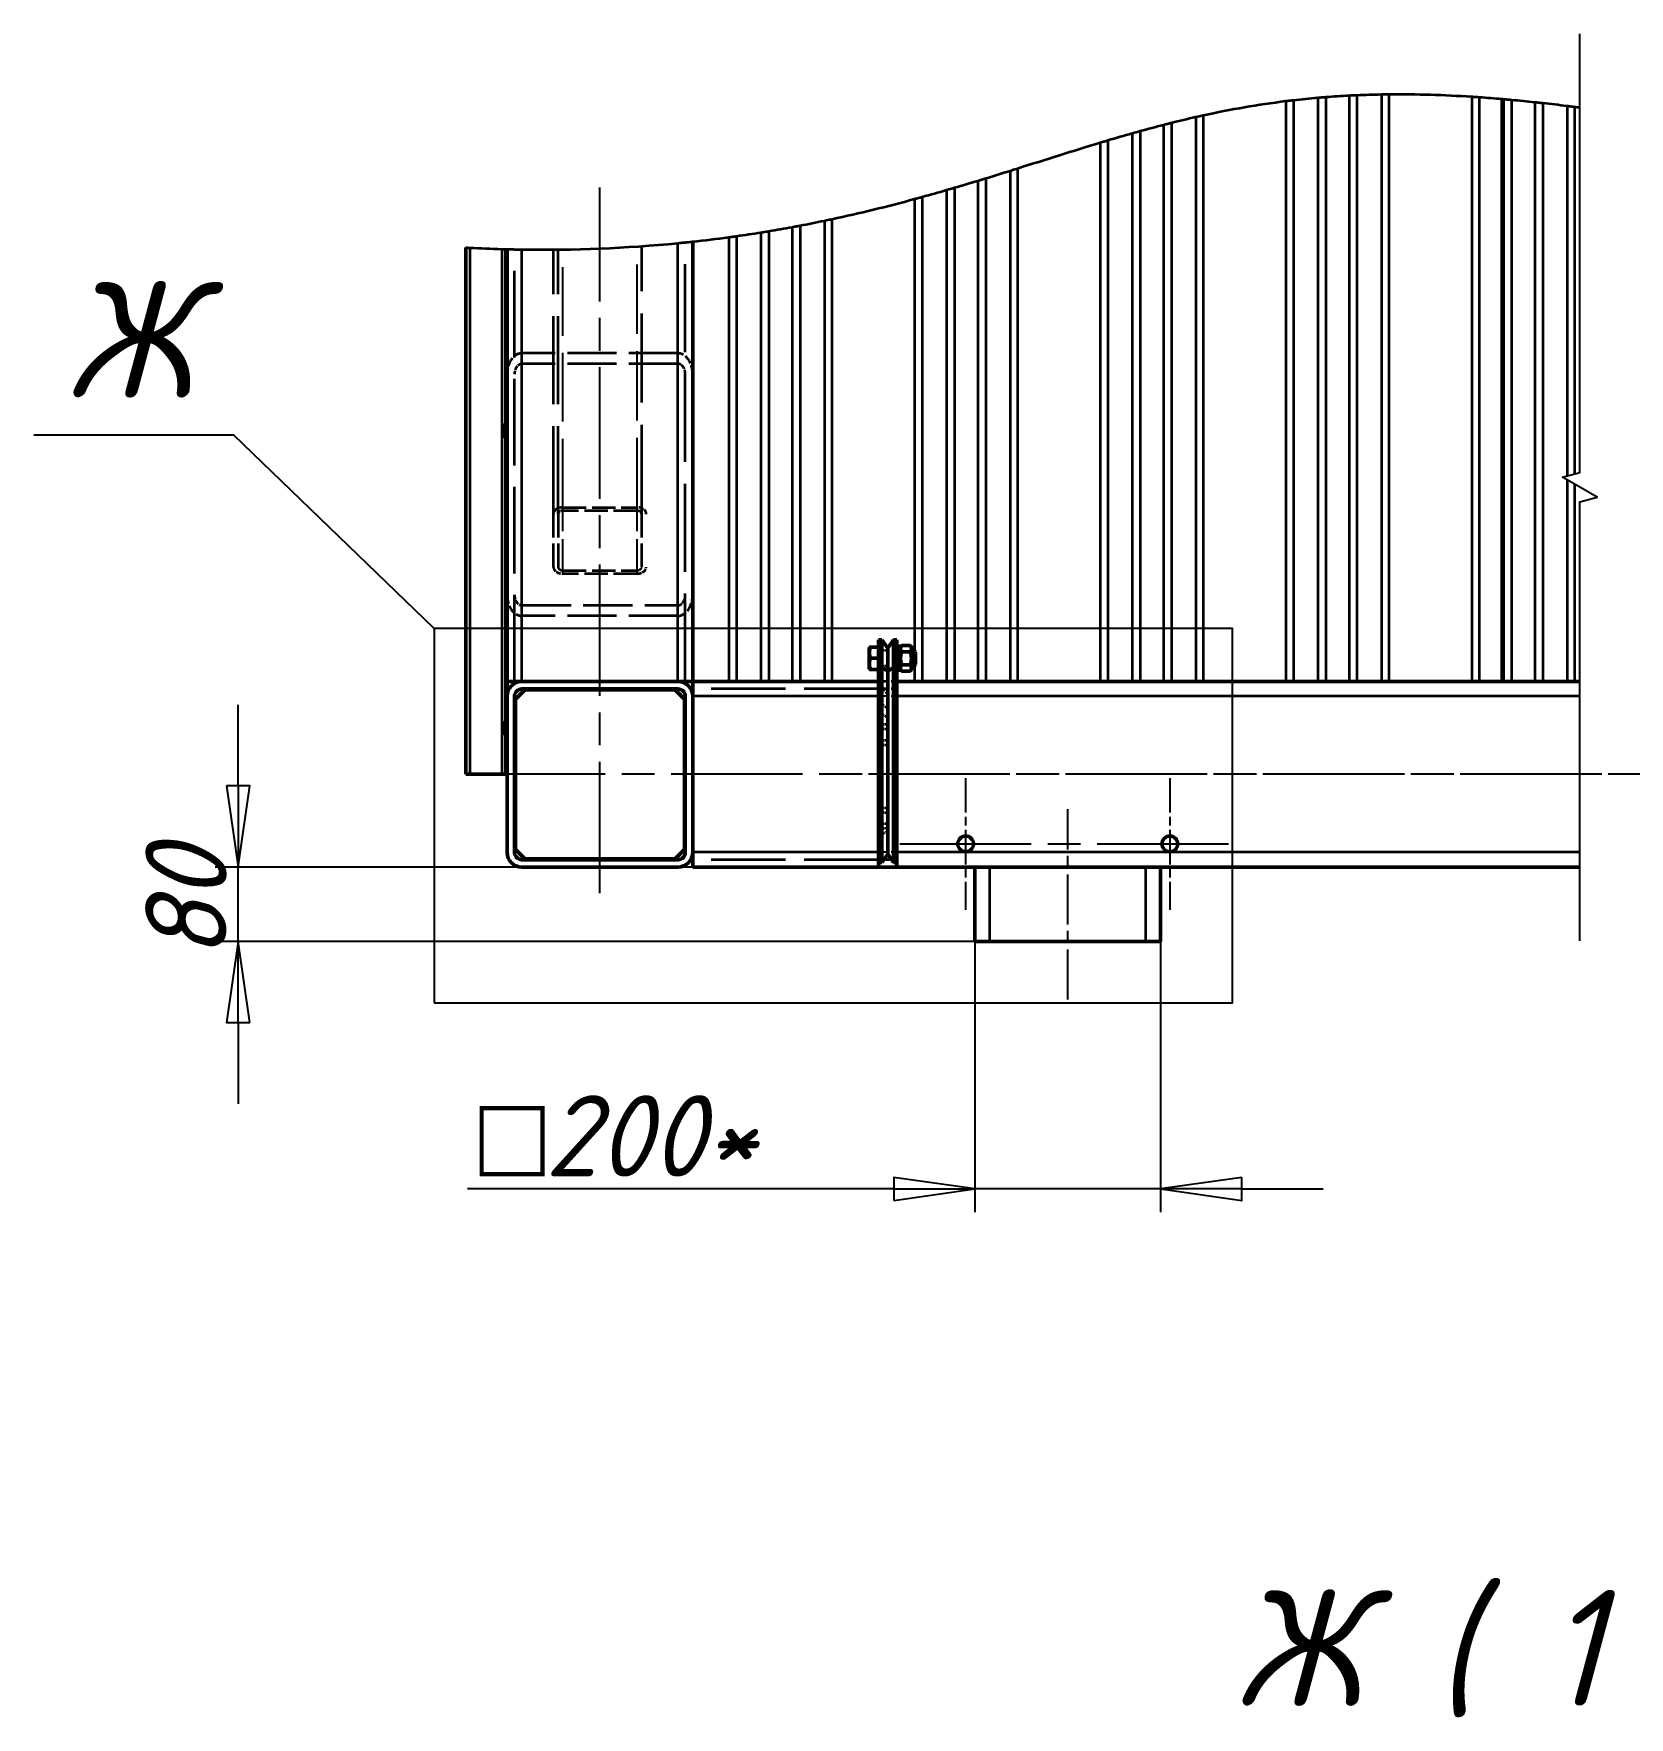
# Model space of a CAD drawing. Header units: millimetres. Extents: x 0 to 21025, y 0 to 14850.
# Drawn here: x 11821 to 13540, y 1954 to 3767 of the extents above; entities that cross this region are included whole.
import ezdxf

# ---------------------------------------------------------------- set-up
doc = ezdxf.new("R2010")
doc.units = ezdxf.units.MM
doc.header["$LTSCALE"] = 25
doc.linetypes.add('CHAIN', pattern=[0.7087, 0.4724, -0.0591, 0.1181, -0.0591])
doc.linetypes.add('DASHED', pattern=[0.2067, 0.1654, -0.0413])
for name, color, linetype, lineweight in [('Видимые тонкие (ГОСТ)', 7, 'Continuous', 35), ('Видимый контур (ГОСТ)', 7, 'Continuous', 50), ('Граница выносного элемента (ГОСТ)', 7, 'Continuous', 25), ('Линия обрыва (ГОСТ)', 7, 'Continuous', 25), ('Линия резьбы (ГОСТ)', 7, 'Continuous', 25), ('Маркер центра (ГОСТ)', 7, 'Continuous', 25), ('Невидимые тонкие (ГОСТ)', 7, 'DASHED', 25), ('Невидимый контур (ГОСТ)', 7, 'DASHED', 35), ('Обозначение (ГОСТ)', 7, 'Continuous', 25), ('Осевая линия (ГОСТ)', 7, 'Continuous', 25), ('Размер (ГОСТ)', 7, 'Continuous', 25)]:
    doc.layers.add(name, color=color, linetype=linetype, lineweight=lineweight)
doc.styles.add('Обычный текст (ГОСТ)', font='GOST Common Italic.ttf')
doc.styles.add('Увеличенный текст (ГОСТ)', font='GOST Common Italic.ttf')
doc.dimstyles.new('Обычный (ГОСТ)', dxfattribs={"dimscale": 25, "dimtxt": 3.5, "dimasz": 3.5, "dimexe": 1, "dimexo": 0, "dimgap": 0.5, "dimtad": 1, "dimrnd": 1e-08, "dimtxsty": 'Обычный текст (ГОСТ)', "dimblk": 'Filled-1', "dimcen": 0.09, "dimdle": 15, "dimclrd": 256, "dimclre": 256, "dimclrt": 256, "dimazin": 2, "dimtfac": 0.714286, "dimtdec": 3, "dimtmove": 0, "dimatfit": 3, "dimfxl": 1, "dimtolj": 1, "dimlwd": 25, "dimlwe": 25, "dimarcsym": 0})

# ---------------------------------------------------------------- blocks, each defined once
blk = doc.blocks.new('Filled-1')
at = {"color": 0}
for p, q in [((0, 0), (-1, 0.143)), ((-1, 0.143), (-1, -0.143)), ((-1, 0), (0, 0)), ((-1, -0.143), (0, 0))]:
    blk.add_line(p, q, dxfattribs=at)
at = {"color": 0, "flags": 128}
blk.add_lwpolyline([(-1, -0.143), (0, 0), (-1, 0.143), (-1, -0.143)], dxfattribs=at)
at = {"color": 0}
blk.add_solid([(-1, -0.143), (0, 0), (-1, 0.143), (-1, -0.143)], dxfattribs=at)
blk = doc.blocks.new('*D61')
at = {"layer": 'Defpoints', "color": 0, "linetype": 'Continuous', "transparency": 16777216}
for p in [(12041.7, 2869.6), (12835.3, 2869.6), (12835.3, 2789.6)]:
    blk.add_point(p, dxfattribs=at)
at = {"layer": 'Размер (ГОСТ)', "linetype": 'Continuous', "lineweight": 25, "transparency": 16777216}
for p, q in [((12041.7, 2957.1), (12041.7, 3044.6)), ((12835.3, 2869.6), (12016.7, 2869.6)), ((12041.7, 2789.6), (12041.7, 2869.6)), ((12835.3, 2789.6), (12016.7, 2789.6)), ((12041.7, 2702.1), (12041.7, 2614.6))]:
    blk.add_line(p, q, dxfattribs=at)
at = {"layer": 'Размер (ГОСТ)', "linetype": 'Continuous', "lineweight": 25, "transparency": 16777216, "xscale": 87.5, "yscale": 87.5, "zscale": 87.5}
for p, rotation in [((12041.7, 2869.6), 270), ((12041.7, 2789.6), 90)]:
    blk.add_blockref('Filled-1', p, dxfattribs=dict(at, rotation=rotation))
at = {"layer": 'Размер (ГОСТ)', "linetype": 'Continuous', "lineweight": 25, "transparency": 16777216, "insert": (11941.7, 2770.4), "char_height": 87.5, "attachment_point": 1, "rotation": 90, "style": 'Обычный текст (ГОСТ)'}
blk.add_mtext('\\A1;80', dxfattribs=at)
blk = doc.blocks.new('*D62')
at = {"layer": 'Defpoints', "color": 0, "linetype": 'Continuous', "transparency": 16777216}
for p in [(12835.3, 2789.6), (13035.3, 2789.6), (13035.3, 2522.9)]:
    blk.add_point(p, dxfattribs=at)
at = {"layer": 'Размер (ГОСТ)', "linetype": 'Continuous', "lineweight": 25, "transparency": 16777216}
for p, q in [((12835.3, 2789.6), (12835.3, 2497.9)), ((13035.3, 2789.6), (13035.3, 2497.9)), ((12747.8, 2522.9), (12288.8, 2522.9)), ((13035.3, 2522.9), (12835.3, 2522.9)), ((13122.8, 2522.9), (13210.3, 2522.9))]:
    blk.add_line(p, q, dxfattribs=at)
at = {"layer": 'Размер (ГОСТ)', "linetype": 'Continuous', "lineweight": 25, "transparency": 16777216, "xscale": 87.5, "yscale": 87.5, "zscale": 87.5}
blk.add_blockref('Filled-1', (12835.3, 2522.9), dxfattribs=at)
at = {"layer": 'Размер (ГОСТ)', "linetype": 'Continuous', "lineweight": 25, "transparency": 16777216, "xscale": 87.5, "yscale": 87.5, "zscale": 87.5, "rotation": 180}
blk.add_blockref('Filled-1', (13035.3, 2522.9), dxfattribs=at)
at = {"layer": 'Размер (ГОСТ)', "linetype": 'Continuous', "lineweight": 25, "transparency": 16777216, "insert": (12301.3, 2623.9), "char_height": 87.5, "attachment_point": 1, "style": 'Обычный текст (ГОСТ)'}
blk.add_mtext('\\A1;\\fAIGDT|b0|i0;o\\fGOST Common|b0|i1;200*', dxfattribs=at)
blk = doc.blocks.new('2dDetail2')
at = {"layer": 'Граница выносного элемента (ГОСТ)'}
for p, q in [((481.475, 133.394), (472.854, 133.394)), ((490.108, 125.061), (481.475, 133.394))]:
    blk.add_line(p, q, dxfattribs=at)
at = {"layer": 'Граница выносного элемента (ГОСТ)', "flags": 128}
blk.add_lwpolyline([(490.108, 108.942), (524.51, 108.942), (524.51, 125.061), (490.108, 125.061), (490.108, 108.942)], dxfattribs=at)
at = {"layer": 'Граница выносного элемента (ГОСТ)', "insert": (474.23, 135.019), "char_height": 5, "attachment_point": 7, "style": 'Увеличенный текст (ГОСТ)'}
blk.add_mtext('Ж', dxfattribs=at)

msp = doc.modelspace()

# ---------------------------------------------------------------- linework, layer by layer
at = {"layer": 'Видимые тонкие (ГОСТ)'}
for p, q in [((13238.359, 3700.983), (13238.359, 3069.64)), ((13246.895, 3069.64), (13246.895, 3701.392)), ((13273.092, 3702.191), (13273.092, 3069.64)), ((13281.309, 3702.304), (13281.309, 3069.64)), ((13170.361, 3694.986), (13170.361, 3069.64)), ((13178.578, 3695.975), (13178.578, 3069.64)), ((13204.777, 3698.639), (13204.777, 3069.64)), ((13213.313, 3699.347), (13213.313, 3069.64)), ((13370.445, 3699.709), (13370.445, 3069.64)), ((13378.584, 3699.159), (13378.584, 3069.64)), ((13404.777, 3697.087), (13404.777, 3069.64)), ((13413.313, 3696.318), (13413.313, 3069.64)), ((13438.359, 3693.82), (13438.359, 3069.64)), ((13446.895, 3692.893), (13446.895, 3069.64)), ((13473.093, 3689.831), (13473.093, 3291.033)), ((13481.31, 3688.81), (13481.31, 3293.235)), ((13038.359, 3669.376), (13038.359, 3069.64)), ((13046.895, 3671.543), (13046.895, 3069.64)), ((13073.093, 3677.793), (13073.093, 3069.64)), ((13081.31, 3679.622), (13081.31, 3069.64)), ((12970.361, 3650.237), (12970.361, 3069.64)), ((12978.578, 3652.697), (12978.578, 3069.64)), ((13004.777, 3660.3), (13004.777, 3069.64)), ((13013.313, 3662.685), (13013.313, 3069.64)), ((12846.895, 3611.707), (12846.895, 3069.64)), ((12873.093, 3619.832), (12873.093, 3069.64)), ((12881.31, 3622.412), (12881.31, 3069.64)), ((12778.578, 3591.718), (12778.578, 3069.64)), ((12804.777, 3599.131), (12804.777, 3069.64)), ((12813.313, 3601.619), (12813.313, 3069.64)), ((12838.359, 3609.103), (12838.359, 3069.64)), ((12770.361, 3589.469), (12770.361, 3102.256)), ((12638.359, 3559.195), (12638.359, 3069.64)), ((12646.895, 3560.795), (12646.895, 3069.64)), ((12673.093, 3566.022), (12673.093, 3069.64)), ((12681.31, 3567.761), (12681.31, 3069.64)), ((12291.159, 3536.866), (12291.159, 2969.64)), ((12515.31, 3069.64), (12515.31, 3541.867)), ((12570.361, 3548.298), (12570.361, 3069.64)), ((12578.578, 3549.441), (12578.578, 3069.64)), ((12604.777, 3553.404), (12604.777, 3069.64)), ((12613.313, 3554.8), (12613.313, 3069.64)), ((12325.821, 3535.487), (12325.821, 2969.64)), ((12347.31, 3069.64), (12347.31, 3535.021)), ((12330.71, 3342.04), (12330.71, 3337.24)), ((13473.093, 3286.822), (13473.093, 3069.64)), ((13481.31, 3282.077), (13481.31, 3069.64)), ((12770.361, 3087.024), (12770.361, 3069.64)), ((12731.31, 3053.64), (12531.31, 3053.64)), ((13486.861, 3053.64), (12751.31, 3053.64)), ((12330.71, 3022.04), (12330.71, 3017.24)), ((12731.31, 2885.64), (12531.31, 2885.64)), ((13486.861, 2885.64), (12751.31, 2885.64)), ((12851.31, 2789.64), (12851.31, 2869.64)), ((13019.31, 2789.64), (13019.31, 2869.64))]:
    msp.add_line(p, q, dxfattribs=at)
for points in [[(13213.313, 3699.347), (13221.656, 3700.002), (13230.001, 3700.546), (13238.359, 3700.983)], [(13246.895, 3701.392), (13255.628, 3701.773), (13264.357, 3702.037), (13273.092, 3702.191)], [(13281.309, 3702.304), (13311.095, 3702.597), (13340.73, 3701.629), (13370.445, 3699.709)], [(13081.31, 3679.622), (13110.936, 3686.097), (13140.311, 3691.235), (13170.361, 3694.986)], [(13178.578, 3695.975), (13187.309, 3696.986), (13196.037, 3697.873), (13204.777, 3698.639)], [(13378.584, 3699.159), (13386.806, 3698.581), (13395.025, 3697.932), (13403.243, 3697.221)], [(13403.243, 3697.221), (13403.754, 3697.177), (13404.265, 3697.132), (13404.777, 3697.087)], [(13413.313, 3696.318), (13421.667, 3695.544), (13430.016, 3694.709), (13438.359, 3693.82)], [(13446.895, 3692.893), (13455.63, 3691.925), (13464.367, 3690.901), (13473.093, 3689.831)], [(13481.31, 3688.81), (13483.16, 3688.577), (13485.01, 3688.342), (13486.861, 3688.106)], [(13013.313, 3662.685), (13021.646, 3664.989), (13029.987, 3667.221), (13038.359, 3669.376)], [(13046.895, 3671.543), (13055.624, 3673.727), (13064.347, 3675.812), (13073.093, 3677.793)], [(12881.31, 3622.412), (12912.182, 3632.123), (12940.663, 3641.286), (12970.361, 3650.237)], [(12978.578, 3652.697), (12987.311, 3655.295), (12996.032, 3657.831), (13004.777, 3660.3)], [(12846.895, 3611.707), (12855.645, 3614.389), (12864.336, 3617.089), (12873.093, 3619.832)], [(12778.578, 3591.718), (12787.323, 3594.132), (12796.042, 3596.602), (12804.777, 3599.131)], [(12813.313, 3601.619), (12821.68, 3604.075), (12830.011, 3606.568), (12838.359, 3609.103)], [(12681.31, 3567.761), (12711.291, 3574.187), (12740.686, 3581.414), (12770.361, 3589.469)], [(12613.313, 3554.8), (12621.675, 3556.193), (12630.022, 3557.658), (12638.359, 3559.195)], [(12646.895, 3560.795), (12655.635, 3562.458), (12664.364, 3564.201), (12673.093, 3566.022)], [(12291.159, 3536.866), (12302.708, 3536.278), (12314.265, 3535.818), (12325.821, 3535.487)], [(12347.31, 3535.021), (12403.333, 3534.194), (12459.441, 3536.415), (12515.31, 3541.867)], [(12531.31, 3543.518), (12544.342, 3544.935), (12557.357, 3546.528), (12570.361, 3548.298)], [(12578.578, 3549.441), (12587.316, 3550.682), (12596.047, 3552.002), (12604.777, 3553.404)], [(12329.91, 3535.375), (12330.144, 3535.369), (12330.377, 3535.363), (12330.61, 3535.357)]]:
    msp.add_open_spline(points, degree=3, dxfattribs=at)
for points, knots in [([(13238.359, 3700.983), (13239.776, 3701.057), (13241.18, 3701.127), (13243.271, 3701.228), (13244.012, 3701.263), (13245.53, 3701.332), (13246.271, 3701.365), (13246.895, 3701.392)], [0, 0, 0, 0, 0.425757298, 0.425757298, 0.680616147, 0.680616147, 0.991372582, 0.991372582, 0.991372582, 0.991372582]), ([(13273.092, 3702.191), (13273.773, 3702.203), (13274.597, 3702.217), (13276.417, 3702.245), (13277.39, 3702.259), (13279.355, 3702.284), (13280.329, 3702.295), (13281.309, 3702.304)], [0, 0, 0, 0, 0.338860144, 0.338860144, 0.659456319, 0.659456319, 0.953279496, 0.953279496, 0.953279496, 0.953279496]), ([(13170.361, 3694.986), (13171.732, 3695.157), (13173.09, 3695.323), (13175.105, 3695.566), (13175.816, 3695.651), (13177.27, 3695.823), (13177.979, 3695.905), (13178.578, 3695.975)], [0, 0, 0, 0, 0.414441009, 0.414441009, 0.65991822, 0.65991822, 0.958705825, 0.958705825, 0.958705825, 0.958705825]), ([(13204.777, 3698.639), (13205.484, 3698.701), (13206.339, 3698.775), (13208.229, 3698.935), (13209.24, 3699.02), (13211.282, 3699.186), (13212.295, 3699.268), (13213.313, 3699.347)], [0, 0, 0, 0, 0.352259345, 0.352259345, 0.686441105, 0.686441105, 0.9927044, 0.9927044, 0.9927044, 0.9927044]), ([(13370.445, 3699.709), (13371.811, 3699.62), (13373.164, 3699.531), (13375.162, 3699.396), (13375.861, 3699.348), (13377.291, 3699.25), (13377.99, 3699.201), (13378.584, 3699.159)], [0, 0, 0, 0, 0.410616991, 0.410616991, 0.651147435, 0.651147435, 0.942091283, 0.942091283, 0.942091283, 0.942091283]), ([(13404.777, 3697.087), (13405.485, 3697.025), (13406.341, 3696.95), (13408.232, 3696.782), (13409.242, 3696.691), (13411.283, 3696.505), (13412.295, 3696.413), (13413.313, 3696.318)], [0, 0, 0, 0, 0.35272252, 0.35272252, 0.686732092, 0.686732092, 0.993198878, 0.993198878, 0.993198878, 0.993198878]), ([(13438.359, 3693.82), (13439.782, 3693.669), (13441.192, 3693.517), (13443.285, 3693.29), (13444.024, 3693.209), (13445.535, 3693.043), (13446.273, 3692.962), (13446.895, 3692.893)], [0, 0, 0, 0, 0.429362622, 0.429362622, 0.684520529, 0.684520529, 0.994863011, 0.994863011, 0.994863011, 0.994863011]), ([(13473.093, 3689.831), (13473.775, 3689.748), (13474.6, 3689.646), (13476.419, 3689.421), (13477.391, 3689.301), (13479.356, 3689.056), (13480.331, 3688.933), (13481.31, 3688.81)], [0, 0, 0, 0, 0.340071431, 0.340071431, 0.662580306, 0.662580306, 0.958645137, 0.958645137, 0.958645137, 0.958645137]), ([(13038.359, 3669.376), (13039.826, 3669.754), (13041.281, 3670.126), (13043.388, 3670.661), (13044.105, 3670.842), (13045.57, 3671.211), (13046.287, 3671.391), (13046.895, 3671.543)], [0, 0, 0, 0, 0.45439569, 0.45439569, 0.70813199, 0.70813199, 1.01446417, 1.01446417, 1.01446417, 1.01446417]), ([(13073.093, 3677.793), (13073.772, 3677.947), (13074.592, 3678.131), (13076.405, 3678.538), (13077.382, 3678.756), (13079.352, 3679.192), (13080.329, 3679.407), (13081.31, 3679.622)], [0, 0, 0, 0, 0.341001006, 0.341001006, 0.669248858, 0.669248858, 0.970470769, 0.970470769, 0.970470769, 0.970470769]), ([(12970.361, 3650.237), (12971.773, 3650.662), (12973.175, 3651.083), (12975.204, 3651.691), (12975.894, 3651.897), (12977.303, 3652.317), (12977.992, 3652.523), (12978.578, 3652.697)], [0, 0, 0, 0, 0.44236794, 0.44236794, 0.688785705, 0.688785705, 0.985335352, 0.985335352, 0.985335352, 0.985335352]), ([(13004.777, 3660.3), (13005.481, 3660.499), (13006.329, 3660.737), (13008.211, 3661.265), (13009.228, 3661.55), (13011.276, 3662.121), (13012.293, 3662.403), (13013.313, 3662.685)], [0, 0, 0, 0, 0.35562138, 0.35562138, 0.70105119, 0.70105119, 1.01837813, 1.01837813, 1.01837813, 1.01837813]), ([(12838.359, 3609.103), (12839.828, 3609.549), (12841.286, 3609.992), (12843.394, 3610.636), (12844.111, 3610.855), (12845.572, 3611.302), (12846.287, 3611.521), (12846.895, 3611.707)], [0, 0, 0, 0, 0.46053212, 0.46053212, 0.7168228, 0.7168228, 1.02474861, 1.02474861, 1.02474861, 1.02474861]), ([(12873.093, 3619.832), (12873.771, 3620.044), (12874.586, 3620.3), (12876.395, 3620.867), (12877.376, 3621.175), (12879.35, 3621.795), (12880.329, 3622.103), (12881.31, 3622.412)], [0, 0, 0, 0, 0.343140813, 0.343140813, 0.678828741, 0.678828741, 0.987364319, 0.987364319, 0.987364319, 0.987364319]), ([(12770.361, 3589.469), (12771.777, 3589.853), (12773.18, 3590.236), (12775.21, 3590.791), (12775.899, 3590.98), (12777.306, 3591.367), (12777.994, 3591.557), (12778.578, 3591.718)], [0, 0, 0, 0, 0.439953341, 0.439953341, 0.685118647, 0.685118647, 0.980096361, 0.980096361, 0.980096361, 0.980096361]), ([(12804.777, 3599.131), (12805.481, 3599.335), (12806.329, 3599.58), (12808.21, 3600.127), (12809.228, 3600.424), (12811.278, 3601.023), (12812.294, 3601.32), (12813.313, 3601.619)], [0, 0, 0, 0, 0.35578885, 0.35578885, 0.70251202, 0.70251202, 1.02093936, 1.02093936, 1.02093936, 1.02093936]), ([(12638.359, 3559.195), (12639.796, 3559.46), (12641.22, 3559.725), (12643.318, 3560.118), (12644.051, 3560.256), (12645.547, 3560.538), (12646.278, 3560.677), (12646.895, 3560.795)], [0, 0, 0, 0, 0.4383437, 0.4383437, 0.69414013, 0.69414013, 1.00350765, 1.00350765, 1.00350765, 1.00350765]), ([(12673.093, 3566.022), (12673.773, 3566.164), (12674.594, 3566.336), (12676.41, 3566.718), (12677.386, 3566.924), (12679.356, 3567.343), (12680.331, 3567.551), (12681.31, 3567.761)], [0, 0, 0, 0, 0.340898528, 0.340898528, 0.668534146, 0.668534146, 0.968911698, 0.968911698, 0.968911698, 0.968911698]), ([(12286.91, 3537.088), (12286.91, 3537.088), (12286.918, 3537.088), (12286.949, 3537.086), (12286.973, 3537.085), (12287.051, 3537.081), (12287.11, 3537.077), (12287.396, 3537.062), (12287.726, 3537.045), (12288.574, 3537), (12289.072, 3536.974), (12290.108, 3536.92), (12290.613, 3536.894), (12291.159, 3536.866)], [0, 0, 0, 0, 0.069090129, 0.069090129, 0.143538404, 0.143538404, 0.243037912, 0.243037912, 0.524169282, 0.524169282, 0.784003244, 0.784003244, 0.989463926, 0.989463926, 0.989463926, 0.989463926]), ([(12515.31, 3541.867), (12515.326, 3541.869), (12515.341, 3541.87), (12517.505, 3542.081), (12519.63, 3542.294), (12523.516, 3542.69), (12525.251, 3542.871), (12528.052, 3543.167), (12529.14, 3543.283), (12530.448, 3543.424), (12530.83, 3543.466), (12531.155, 3543.501), (12531.224, 3543.508), (12531.29, 3543.515), (12531.305, 3543.517), (12531.31, 3543.518), (12531.31, 3543.518), (12531.31, 3543.518)], [6.11249867, 6.11249867, 6.11249867, 6.11249867, 6.11716296, 6.11716296, 6.76458081, 6.76458081, 7.39085442, 7.39085442, 7.96569427, 7.96569427, 8.35443373, 8.35443373, 8.51795219, 8.51795219, 8.61822974, 8.61822974, 8.63847115, 8.63847115, 8.63847115, 8.63847115]), ([(12570.361, 3548.298), (12571.75, 3548.487), (12573.125, 3548.677), (12575.146, 3548.958), (12575.849, 3549.056), (12577.286, 3549.258), (12577.986, 3549.357), (12578.578, 3549.441)], [0, 0, 0, 0, 0.420377787, 0.420377787, 0.664613431, 0.664613431, 0.960388663, 0.960388663, 0.960388663, 0.960388663]), ([(12604.777, 3553.404), (12605.484, 3553.517), (12606.338, 3553.655), (12608.227, 3553.962), (12609.241, 3554.127), (12611.284, 3554.463), (12612.296, 3554.631), (12613.313, 3554.8)], [0, 0, 0, 0, 0.35350069, 0.35350069, 0.69090607, 0.69090607, 1.00001948, 1.00001948, 1.00001948, 1.00001948]), ([(12325.821, 3535.487), (12326.737, 3535.461), (12327.531, 3535.439), (12328.861, 3535.403), (12329.359, 3535.39), (12329.738, 3535.38), (12329.809, 3535.378), (12329.874, 3535.376), (12329.889, 3535.376), (12329.906, 3535.376), (12329.91, 3535.375), (12329.91, 3535.375)], [0, 0, 0, 0, 0.344597938, 0.344597938, 0.717277647, 0.717277647, 0.844856715, 0.844856715, 0.902723839, 0.902723839, 0.953236019, 0.953236019, 0.953236019, 0.953236019]), ([(12330.61, 3535.357), (12330.782, 3535.353), (12330.922, 3535.349), (12331.132, 3535.344), (12331.205, 3535.342), (12331.272, 3535.341), (12331.288, 3535.34), (12331.306, 3535.34), (12331.31, 3535.34), (12331.31, 3535.34)], [0.609255502, 0.609255502, 0.609255502, 0.609255502, 0.756060496, 0.756060496, 0.889812864, 0.889812864, 0.950795553, 0.950795553, 1.004170609, 1.004170609, 1.004170609, 1.004170609]), ([(12331.31, 3535.34), (12331.31, 3535.34), (12331.32, 3535.339), (12331.367, 3535.338), (12331.42, 3535.337), (12331.654, 3535.331), (12331.915, 3535.325), (12332.533, 3535.309), (12332.84, 3535.302), (12333.983, 3535.275), (12334.997, 3535.251), (12337.52, 3535.196), (12339.048, 3535.164), (12342.512, 3535.098), (12344.441, 3535.065), (12346.666, 3535.03), (12346.926, 3535.027), (12347.217, 3535.022), (12347.25, 3535.022), (12347.292, 3535.021), (12347.301, 3535.021), (12347.31, 3535.021)], [5.93551444, 5.93551444, 5.93551444, 5.93551444, 6.02983314, 6.02983314, 6.17867344, 6.17867344, 6.49424117, 6.49424117, 6.7203414, 6.7203414, 7.22229337, 7.22229337, 7.77210464, 7.77210464, 8.36307007, 8.36307007, 8.4408743, 8.4408743, 8.45060623, 8.45060623, 8.45343171, 8.45343171, 8.45343171, 8.45343171])]:
    msp.add_open_spline(points, degree=3, knots=knots, dxfattribs=at)
at = {"layer": 'Видимый контур (ГОСТ)'}
for p, q in [((13403.243, 3697.221), (13403.243, 3069.64)), ((12286.91, 3537.088), (12286.91, 2969.64)), ((12531.31, 3069.64), (12531.31, 3543.518)), ((12329.91, 3535.375), (12329.91, 2969.64)), ((12330.61, 3535.357), (12330.61, 2969.64)), ((12331.31, 3069.64), (12331.31, 3535.34)), ((12330.71, 3342.04), (12331.31, 3342.04)), ((12330.71, 3337.24), (12331.31, 3337.24)), ((12721.31, 3106.04), (12721.657, 3106.64)), ((12721.31, 3083.24), (12721.31, 3106.04)), ((12722.729, 3106.64), (12721.657, 3106.64)), ((12722.729, 3106.64), (12731.31, 3106.64)), ((12735.009, 3114.64), (12731.31, 3114.64)), ((12731.31, 3084.64), (12731.31, 3114.64)), ((12735.009, 3114.64), (12735.009, 3084.64)), ((12735.009, 3114.64), (12741.31, 3105.64)), ((12747.612, 3114.64), (12741.31, 3105.64)), ((12741.31, 3080.912), (12741.31, 3105.64)), ((12741.31, 3105.64), (12741.31, 3080.912)), ((12747.612, 3084.64), (12747.612, 3114.64)), ((12747.612, 3114.64), (12751.31, 3114.64)), ((12751.31, 3114.64), (12751.31, 3084.64)), ((12751.31, 3107.29), (12754.51, 3107.29)), ((12754.51, 3105.44), (12756.275, 3108.497)), ((12754.51, 3107.29), (12754.51, 3096.445)), ((12765.746, 3108.497), (12756.275, 3108.497)), ((12765.746, 3101.568), (12756.275, 3101.568)), ((12767.51, 3105.44), (12765.746, 3108.497)), ((12767.51, 3083.84), (12767.51, 3105.44)), ((12767.51, 3102.64), (12769.977, 3102.64)), ((12771.31, 3101.307), (12769.977, 3102.64)), ((12769.977, 3086.64), (12769.977, 3102.64)), ((12722.729, 3094.64), (12731.31, 3094.64)), ((12735.009, 3084.64), (12731.31, 3084.64)), ((12731.31, 3065.259), (12731.31, 3084.64)), ((12735.009, 3084.64), (12741.31, 3080.912)), ((12735.009, 3084.64), (12735.009, 2874.64)), ((12747.612, 3084.64), (12741.31, 3080.912)), ((12747.612, 2874.64), (12747.612, 3084.64)), ((12747.612, 3084.64), (12751.31, 3084.64)), ((12754.51, 3096.445), (12751.31, 3095.28)), ((12751.31, 3094), (12754.51, 3095.165)), ((12751.31, 3084.64), (12751.31, 3065.259)), ((12754.51, 3096.445), (12754.51, 3095.165)), ((12754.51, 3095.165), (12754.51, 3081.99)), ((12754.51, 3083.84), (12756.275, 3080.784)), ((12765.746, 3087.712), (12756.275, 3087.712)), ((12767.51, 3083.84), (12765.746, 3080.784)), ((12767.51, 3086.64), (12769.977, 3086.64)), ((12771.31, 3087.973), (12769.977, 3086.64)), ((12771.31, 3101.307), (12771.31, 3087.973)), ((12347.31, 3069.64), (12331.31, 3069.64)), ((12331.31, 3069.64), (12331.31, 3053.64)), ((12347.31, 3069.64), (12515.31, 3069.64)), ((12347.31, 3069.64), (12515.31, 3069.64)), ((12531.31, 3069.64), (12515.31, 3069.64)), ((12731.31, 3069.64), (12531.31, 3069.64)), ((12531.31, 3069.64), (12531.31, 3053.64)), ((12721.31, 3083.24), (12721.657, 3082.64)), ((12721.657, 3082.64), (12722.729, 3082.64)), ((12722.729, 3082.64), (12731.31, 3082.64)), ((12731.31, 3065.259), (12731.31, 3053.64)), ((12741.31, 2883.64), (12741.31, 3080.912)), ((12741.31, 3080.912), (12741.31, 2883.64)), ((12751.31, 3081.99), (12754.51, 3081.99)), ((13486.861, 3069.64), (12751.31, 3069.64)), ((12751.31, 3065.259), (12751.31, 3053.64)), ((12765.746, 3080.784), (12756.275, 3080.784)), ((12331.31, 2885.64), (12331.31, 3053.64)), ((12339.31, 3053.64), (12339.31, 2885.64)), ((12350.31, 3060.64), (12340.31, 3050.64)), ((12340.31, 3050.64), (12340.31, 2888.64)), ((12515.31, 3061.64), (12347.31, 3061.64)), ((12512.31, 3060.64), (12350.31, 3060.64)), ((12481.31, 3061.64), (12481.31, 3060.64)), ((12522.31, 3050.64), (12512.31, 3060.64)), ((12522.31, 2888.64), (12522.31, 3050.64)), ((12523.31, 2885.64), (12523.31, 3053.64)), ((12531.31, 3053.64), (12531.31, 2885.64)), ((12531.31, 2885.64), (12531.31, 3053.64)), ((12731.31, 2885.64), (12731.31, 3053.64)), ((12751.31, 2885.64), (12751.31, 3053.64)), ((12330.71, 3022.04), (12331.31, 3022.04)), ((12330.71, 3017.24), (12331.31, 3017.24)), ((12286.91, 2969.64), (12291.159, 2969.64)), ((12325.821, 2969.64), (12291.159, 2969.64)), ((12329.91, 2969.64), (12325.821, 2969.64)), ((12330.61, 2969.64), (12329.91, 2969.64)), ((12330.61, 2969.64), (12331.31, 2969.64)), ((12523.31, 2969.64), (12522.31, 2969.64)), ((12340.31, 2888.64), (12350.31, 2878.64)), ((12512.31, 2878.64), (12522.31, 2888.64)), ((12531.31, 2885.64), (12531.31, 2869.64)), ((12731.31, 2885.64), (12731.31, 2869.64)), ((12751.31, 2885.64), (12751.31, 2869.64)), ((12347.31, 2877.64), (12515.31, 2877.64)), ((12515.31, 2869.64), (12347.31, 2869.64)), ((12350.31, 2878.64), (12512.31, 2878.64)), ((12731.31, 2869.64), (12531.31, 2869.64)), ((12735.009, 2874.64), (12731.31, 2874.64)), ((12751.31, 2869.64), (12731.31, 2869.64)), ((12735.009, 2874.64), (12741.31, 2883.64)), ((12747.612, 2874.64), (12741.31, 2883.64)), ((12747.612, 2874.64), (12751.31, 2874.64)), ((12835.31, 2869.64), (12751.31, 2869.64)), ((12835.31, 2789.64), (12835.31, 2869.64)), ((12851.31, 2869.64), (12835.31, 2869.64)), ((12851.31, 2869.64), (13019.31, 2869.64)), ((13035.31, 2869.64), (13019.31, 2869.64)), ((13486.861, 2869.64), (13035.31, 2869.64)), ((13035.31, 2789.64), (13035.31, 2869.64)), ((12851.31, 2789.64), (12835.31, 2789.64)), ((12851.31, 2789.64), (13019.31, 2789.64)), ((13035.31, 2789.64), (13019.31, 2789.64))]:
    msp.add_line(p, q, dxfattribs=at)
for centre in [(12825.31, 2894.64), (13045.31, 2894.64)]:
    msp.add_circle(centre, 8.5, dxfattribs=at)
for centre, radius, start, end in [((12343.301, 3339.64), 15.731, 148.347692, 211.652308), ((12330.71, 3342.84), 0.8, 262.819244, 270), ((12330.71, 3336.44), 0.8, 90, 97.180756), ((12347.31, 3053.64), 16, 90, 180), ((12515.31, 3053.64), 16, 0, 90), ((12347.31, 3053.64), 8, 90, 180), ((12515.31, 3053.64), 8, 0, 90), ((12343.301, 3019.64), 15.731, 148.347692, 211.652308), ((12330.71, 3022.84), 0.8, 262.819244, 270), ((12330.71, 3016.44), 0.8, 90, 97.180756), ((12338.261, 3009.077), 16.51, 82.869235, 86.35554), ((12338.261, 3030.203), 16.51, 273.64446, 277.130765), ((12347.31, 2885.64), 16, 180, 270), ((12347.31, 2885.64), 8, 180, 270), ((12515.31, 2885.64), 8, 270, 0), ((12515.31, 2885.64), 16, 270, 0)]:
    msp.add_arc(centre, radius, start, end, dxfattribs=at)
for points, weights in [([(12722.729, 3094.64), (12720.729, 3100.64), (12722.729, 3106.64)], [1.16025403784, 1.33974596216, 1.16025403784]), ([(12756.275, 3108.497), (12754.275, 3105.032), (12756.275, 3101.568)], [1, 1.15470053838, 1]), ([(12756.275, 3101.568), (12754.275, 3094.64), (12756.275, 3087.712)], [1, 1.15470053838, 1]), ([(12765.746, 3101.568), (12767.746, 3105.032), (12765.746, 3108.497)], [1, 1.15470053838, 1]), ([(12765.746, 3087.712), (12767.746, 3094.64), (12765.746, 3101.568)], [1, 1.15470053838, 1]), ([(12722.729, 3082.64), (12720.729, 3088.64), (12722.729, 3094.64)], [1.16025403784, 1.33974596216, 1.16025403784]), ([(12756.275, 3087.712), (12754.275, 3084.248), (12756.275, 3080.784)], [1, 1.15470053838, 1]), ([(12765.746, 3080.784), (12767.746, 3084.248), (12765.746, 3087.712)], [1, 1.15470053838, 1])]:
    msp.add_rational_spline(points, weights, degree=2, dxfattribs=at)
at = {"layer": 'Линия обрыва (ГОСТ)', "flags": 128}
msp.add_lwpolyline([(13486.861, 2790.265), (13486.861, 3263.023), (13505.611, 3268.048), (13468.111, 3289.698), (13486.861, 3294.722), (13486.861, 3767.481)], dxfattribs=at)
at = {"layer": 'Линия резьбы (ГОСТ)'}
for p, q in [((12771.183, 3101.435), (12767.51, 3101.435)), ((12767.51, 3087.846), (12771.183, 3087.846))]:
    msp.add_line(p, q, dxfattribs=at)
at = {"layer": 'Маркер центра (ГОСТ)', "linetype": 'CHAIN', "ltscale": 3.155284}
for p, q in [((12825.31, 2965.64), (12825.31, 2823.64)), ((13045.31, 2965.64), (13045.31, 2823.64))]:
    msp.add_line(p, q, dxfattribs=at)
at = {"layer": 'Невидимые тонкие (ГОСТ)', "ltscale": 18.08868}
msp.add_line((12471.31, 3257.178), (12471.31, 3538.24), dxfattribs=at)
at = {"layer": 'Невидимые тонкие (ГОСТ)', "ltscale": 17.880219}
msp.add_line((12391.31, 3257.178), (12391.31, 3535.001), dxfattribs=at)
at = {"layer": 'Невидимые тонкие (ГОСТ)', "ltscale": 0.452253}
for p, q in [((12391.31, 3253.608), (12391.31, 3257.178)), ((12471.31, 3253.608), (12471.31, 3257.178)), ((12391.31, 3185.767), (12391.31, 3189.338)), ((12471.31, 3185.767), (12471.31, 3189.338))]:
    msp.add_line(p, q, dxfattribs=at)
at = {"layer": 'Невидимые тонкие (ГОСТ)', "ltscale": 8.142253}
for p, q in [((12391.31, 3189.338), (12391.31, 3253.608)), ((12471.31, 3189.338), (12471.31, 3253.608))]:
    msp.add_line(p, q, dxfattribs=at)
at = {"layer": 'Невидимые тонкие (ГОСТ)', "ltscale": 1.523657}
for p, q in [((12751.31, 3053.64), (12731.31, 3053.64)), ((12751.31, 2885.64), (12731.31, 2885.64))]:
    msp.add_line(p, q, dxfattribs=at)
at = {"layer": 'Невидимый контур (ГОСТ)', "ltscale": 23.21312}
msp.add_line((12476.31, 3250.037), (12476.31, 3538.586), dxfattribs=at)
at = {"layer": 'Невидимый контур (ГОСТ)', "ltscale": 22.884859}
msp.add_line((12523.31, 3069.64), (12523.31, 3542.67), dxfattribs=at)
at = {"layer": 'Невидимый контур (ГОСТ)', "ltscale": 22.521502}
msp.add_line((12339.31, 3069.64), (12339.31, 3535.16), dxfattribs=at)
at = {"layer": 'Невидимый контур (ГОСТ)', "ltscale": 22.916197}
msp.add_line((12381.31, 3250.037), (12381.31, 3534.895), dxfattribs=at)
at = {"layer": 'Невидимый контур (ГОСТ)', "ltscale": 22.919821}
msp.add_line((12386.31, 3250.037), (12386.31, 3534.94), dxfattribs=at)
at = {"layer": 'Невидимый контур (ГОСТ)', "ltscale": 12.799461}
for p, q in [((12515.31, 3423.194), (12347.31, 3423.194)), ((12515.31, 3411.88), (12347.31, 3411.88)), ((12347.31, 3151.665), (12515.31, 3151.665)), ((12515.31, 3140.351), (12347.31, 3140.351))]:
    msp.add_line(p, q, dxfattribs=at)
at = {"layer": 'Невидимый контур (ГОСТ)', "ltscale": 6.155307}
for p, q in [((12381.31, 3192.908), (12381.31, 3250.037)), ((12386.31, 3250.037), (12386.31, 3192.908)), ((12476.31, 3192.908), (12476.31, 3250.037))]:
    msp.add_line(p, q, dxfattribs=at)
at = {"layer": 'Невидимый контур (ГОСТ)', "ltscale": 6.094929}
for p, q in [((12391.31, 3257.178), (12471.31, 3257.178)), ((12471.31, 3253.608), (12391.31, 3253.608)), ((12391.31, 3189.338), (12471.31, 3189.338)), ((12471.31, 3185.767), (12391.31, 3185.767))]:
    msp.add_line(p, q, dxfattribs=at)
at = {"layer": 'Невидимый контур (ГОСТ)', "ltscale": 0.761779}
for p, q in [((12741.31, 3103.14), (12731.31, 3103.14)), ((12741.31, 3086.14), (12731.31, 3086.14)), ((12741.31, 3023.14), (12731.31, 3023.14)), ((12741.31, 3018.14), (12731.31, 3018.14)), ((12741.31, 3006.14), (12731.31, 3006.14)), ((12741.31, 3001.14), (12731.31, 3001.14)), ((12741.31, 2933.14), (12731.31, 2933.14)), ((12741.31, 2928.14), (12731.31, 2928.14)), ((12741.31, 2916.14), (12731.31, 2916.14)), ((12741.31, 2911.14), (12731.31, 2911.14))]:
    msp.add_line(p, q, dxfattribs=at)
at = {"layer": 'Невидимый контур (ГОСТ)', "ltscale": 1.523657}
for p, q in [((12751.31, 3069.64), (12731.31, 3069.64)), ((12751.31, 3061.64), (12731.31, 3061.64)), ((12751.31, 2877.64), (12731.31, 2877.64))]:
    msp.add_line(p, q, dxfattribs=at)
at = {"layer": 'Невидимый контур (ГОСТ)', "ltscale": 19.351717}
for p, q in [((12731.31, 3061.64), (12531.31, 3061.64)), ((12731.31, 2877.64), (12531.31, 2877.64))]:
    msp.add_line(p, q, dxfattribs=at)
at = {"layer": 'Невидимый контур (ГОСТ)', "ltscale": 0.281653}
for p, q in [((12735.009, 3064.64), (12731.31, 3064.64)), ((12735.009, 3044.64), (12731.31, 3044.64)), ((12735.009, 3034.64), (12731.31, 3034.64)), ((12735.009, 2904.64), (12731.31, 2904.64))]:
    msp.add_line(p, q, dxfattribs=at)
at = {"layer": 'Невидимый контур (ГОСТ)', "ltscale": 0.883847}
for p, q in [((12741.31, 3055.64), (12735.009, 3064.64)), ((12741.31, 3040.912), (12735.009, 3044.64)), ((12741.31, 3030.912), (12735.009, 3034.64)), ((12735.009, 2904.64), (12741.31, 2908.368))]:
    msp.add_line(p, q, dxfattribs=at)
at = {"layer": 'Невидимый контур (ГОСТ)', "ltscale": 2.328322}
for centre, major_axis, start_param, end_param in [((12347.31, 3400.566), (0, 22.627), 0, 1.57079633), ((12515.31, 3400.566), (0, 22.627), 4.71238898, 6.28318531), ((12347.31, 3162.978), (0, -22.627), 4.71238898, 6.28318531), ((12515.31, 3162.978), (0, -22.627), 0, 1.57079633)]:
    msp.add_ellipse(centre, major_axis=major_axis, ratio=0.70710678, start_param=start_param, end_param=end_param, dxfattribs=at)
at = {"layer": 'Невидимый контур (ГОСТ)', "ltscale": 1.164111}
for centre, major_axis, start_param, end_param in [((12347.31, 3400.566), (0, -11.314), 3.14159265, 4.71238898), ((12515.31, 3400.566), (0, -11.314), 1.57079633, 3.14159265), ((12347.31, 3162.978), (0, 11.314), 1.57079633, 3.14159265), ((12515.31, 3162.978), (0, 11.314), 3.14159265, 4.71238898)]:
    msp.add_ellipse(centre, major_axis=major_axis, ratio=0.70710678, start_param=start_param, end_param=end_param, dxfattribs=at)
at = {"layer": 'Невидимый контур (ГОСТ)', "ltscale": 1.202591}
for centre, major_axis, start_param, end_param in [((12391.31, 3250.037), (10, 0), 1.57079633, 3.14159265), ((12471.31, 3250.037), (10, 0), 0, 1.57079633), ((12391.31, 3192.908), (-10, 0), 0, 1.57079633), ((12471.31, 3192.908), (-10, 0), 1.57079633, 3.14159265)]:
    msp.add_ellipse(centre, major_axis=major_axis, ratio=0.71411148, start_param=start_param, end_param=end_param, dxfattribs=at)
at = {"layer": 'Невидимый контур (ГОСТ)', "ltscale": 0.601246}
for centre, major_axis, start_param, end_param in [((12391.31, 3250.037), (5, 0), 1.57079633, 3.14159265), ((12471.31, 3250.037), (5, 0), 0, 1.57079633), ((12391.31, 3192.908), (-5, 0), 0, 1.57079633), ((12471.31, 3192.908), (-5, 0), 1.57079633, 3.14159265)]:
    msp.add_ellipse(centre, major_axis=major_axis, ratio=0.71411148, start_param=start_param, end_param=end_param, dxfattribs=at)
at = {"layer": 'Осевая линия (ГОСТ)', "linetype": 'CHAIN', "ltscale": 11.993792}
for p, q in [((12431.31, 2841.498), (12431.31, 3601.929)), ((14349.633, 2969.64), (12279.866, 2969.64)), ((14785.51, 2969.64), (12688.81, 2969.64)), ((12754.31, 2894.64), (13116.31, 2894.64))]:
    msp.add_line(p, q, dxfattribs=at)
at = {"layer": 'Осевая линия (ГОСТ)', "linetype": 'CHAIN', "ltscale": 4.555208}
msp.add_line((12935.31, 2727.14), (12935.31, 2932.14), dxfattribs=at)

# ---------------------------------------------------------------- block references
at = {"layer": 'Граница выносного элемента (ГОСТ)', "xscale": 25, "yscale": 25, "zscale": 25}
msp.add_blockref('2dDetail2', (0, 0), dxfattribs=at)

# ---------------------------------------------------------------- texts
at = {"layer": 'Обозначение (ГОСТ)', "insert": (13115.109, 1953.748), "char_height": 125, "attachment_point": 7, "style": 'Увеличенный текст (ГОСТ)'}
msp.add_mtext('Ж ( 1 : 8 )', dxfattribs=at)

# ---------------------------------------------------------------- dimensions: what is measured, and where the dimension line sits
at = {"layer": 'Размер (ГОСТ)', "linetype": 'Continuous', "lineweight": 25}
dim = msp.add_linear_dim(base=(12041.681, 2869.64), p1=(12835.31, 2789.64), p2=(12835.31, 2869.64), angle=90, dimstyle='Обычный (ГОСТ)', override={"dimgap": 0.5, "dimdec": 2, "dimtol": 0, "dimlim": 0, "dimtp": 0, "dimtm": 0, "dimtdec": 3, "dimtofl": 1, "dimatfit": 1}, dxfattribs=at)
dim.commit()
dim.dimension.update_dxf_attribs({"geometry": '*D61', "text_midpoint": (12041.681, 2829.64), "dimtype": 160})
dim = msp.add_linear_dim(base=(13035.31, 2522.934), p1=(12835.31, 2789.64), p2=(13035.31, 2789.64), text='\\fAIGDT|b0|i0;o\\fGOST Common|b0|i1;<>*', dimstyle='Обычный (ГОСТ)', override={"dimgap": 0.5, "dimdec": 2, "dimtol": 0, "dimlim": 0, "dimtp": 0, "dimtm": 0, "dimtdec": 3, "dimtofl": 1, "dimatfit": 1}, dxfattribs=at)
dim.commit()
dim.dimension.update_dxf_attribs({"geometry": '*D62', "text_midpoint": (12474.542, 2522.934), "dimtype": 160})

doc.saveas('drawing.dxf')
